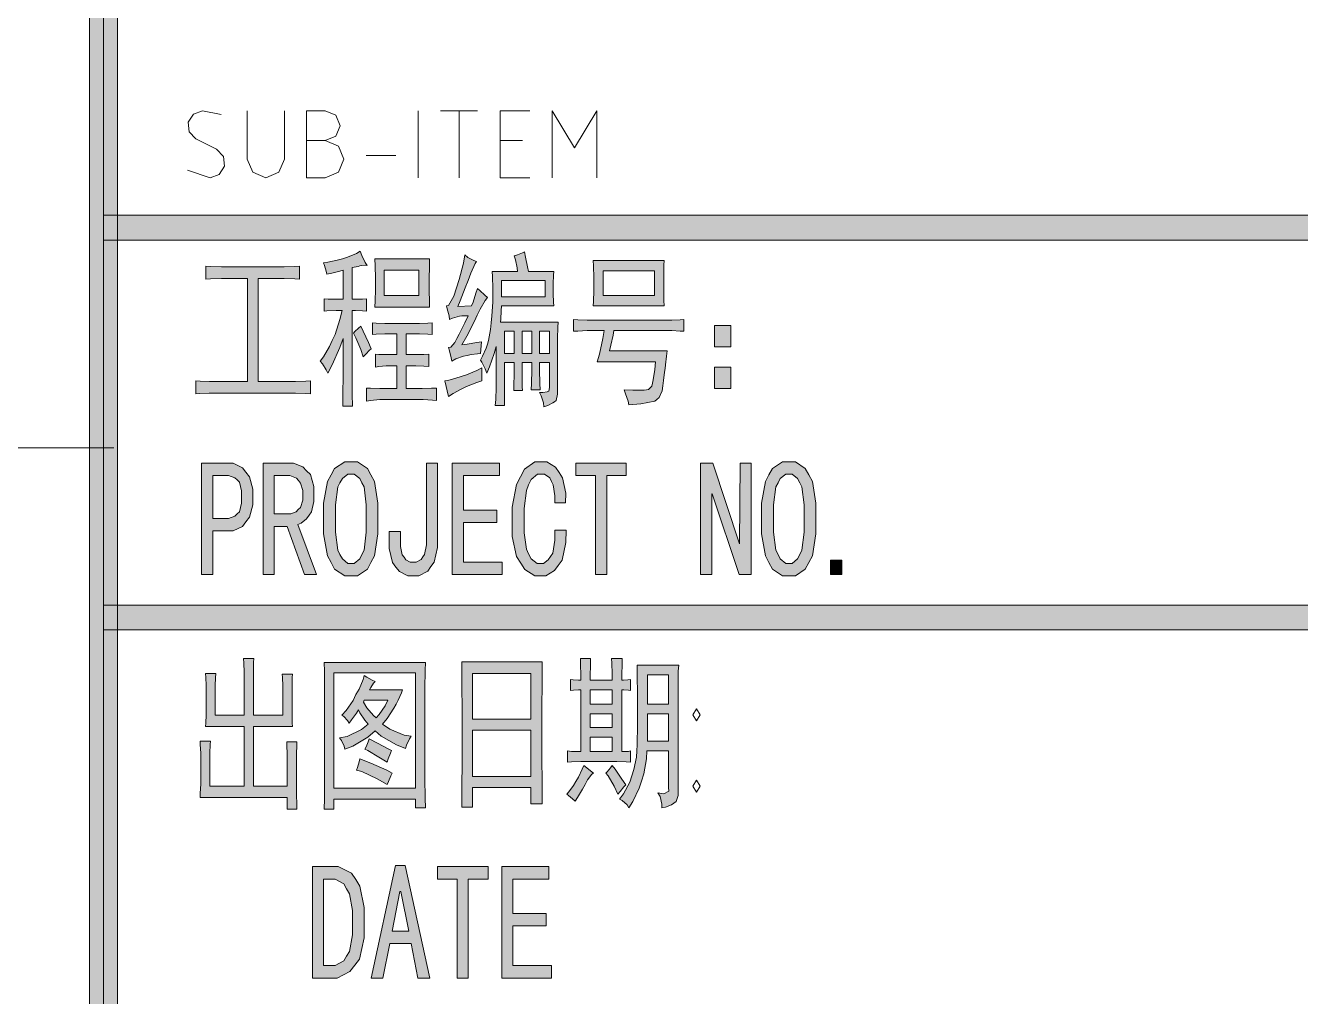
# Model space of a CAD drawing. Header units: millimetres. Extents: x 0 to 414, y 0 to 292.
# Drawn here: x 353.63 to 375.33, y 32.05 to 48.58 of the extents above; entities that cross this region are included whole.
import ezdxf

# ---------------------------------------------------------------- set-up
doc = ezdxf.new("R2010")
doc.units = ezdxf.units.MM

msp = doc.modelspace()

# ---------------------------------------------------------------- hatches: boundary and pattern name
h = msp.add_hatch(color=0)
h.dxf.hatch_style = 2
h.paths.add_polyline_path([(355.194306, 9.846028), (354.721583, 9.846028), (354.721583, 282.620861), (355.194306, 282.620861)])
h = msp.add_hatch(color=0)
h.dxf.hatch_style = 2
h.paths.add_polyline_path([(404.237472, 45.349583), (404.237472, 44.92625), (354.957944, 44.92625), (354.957944, 45.349583)])
h = msp.add_hatch(color=0)
h.dxf.hatch_style = 2
h.paths.add_polyline_path([(358.704444, 44.538194), (358.775, 44.548778), (358.93375, 44.584056), (359.025472, 44.60875), (359.113667, 44.633444), (359.265361, 44.696944), (359.328861, 44.73575), (359.357083, 44.665194), (359.413528, 44.541722), (359.445278, 44.492333), (359.413528, 44.499389), (359.353556, 44.495861), (359.321806, 44.488806), (359.293583, 44.478222), (359.223028, 44.464111), (359.18775, 44.460583), (359.18775, 43.917306), (359.244194, 43.917306), (359.367667, 43.920833), (359.434694, 43.927889), (359.434694, 43.716222), (359.367667, 43.723278), (359.244194, 43.726806), (359.18775, 43.726806), (359.18775, 42.753139), (359.18775, 42.629667), (359.191278, 42.301583), (359.194806, 42.096972), (359.029, 42.096972), (359.032528, 42.301583), (359.036056, 42.622611), (359.036056, 42.739028), (359.036056, 43.250556), (358.979611, 43.095333), (358.849083, 42.802528), (358.778528, 42.661417), (358.750306, 42.717861), (358.683278, 42.820167), (358.644472, 42.8625), (358.704444, 42.940111), (358.80675, 43.1165), (358.852611, 43.218806), (358.898472, 43.317583), (358.983139, 43.571583), (359.018417, 43.726806), (358.916111, 43.726806), (358.760889, 43.723278), (358.7115, 43.716222), (358.7115, 43.927889), (358.782056, 43.920833), (358.887889, 43.917306), (358.919639, 43.917306), (359.036056, 43.917306), (359.036056, 44.414722), (358.983139, 44.397083), (358.845556, 44.365333), (358.760889, 44.347694), (358.750306, 44.397083), (358.722083, 44.492333)])
h = msp.add_hatch(color=0)
h.paths.add_polyline_path([(362.122861, 44.725167), (362.1405, 44.636972), (362.17225, 44.471167), (362.189889, 44.393556), (362.620278, 44.393556), (362.61675, 44.326528), (362.613222, 44.178361), (362.613222, 44.093694), (362.613222, 44.009028), (362.61675, 43.867917), (362.620278, 43.804417), (361.731278, 43.804417), (361.72775, 43.723278), (361.720694, 43.582167), (361.713639, 43.52925), (362.697889, 43.52925), (362.690833, 43.441056), (362.687306, 43.250556), (362.687306, 43.151778), (362.687306, 42.38625), (362.687306, 42.301583), (362.662611, 42.19575), (362.634389, 42.174583), (362.606167, 42.153417), (362.517972, 42.107556), (362.454472, 42.086389), (362.443889, 42.153417), (362.405083, 42.273361), (362.380389, 42.329806), (362.436833, 42.329806), (362.510917, 42.340389), (362.5215, 42.347444), (362.535611, 42.3545), (362.546194, 42.414472), (362.546194, 42.463861), (362.546194, 42.841333), (362.380389, 42.841333), (362.380389, 42.717861), (362.383917, 42.485028), (362.387444, 42.375667), (362.239278, 42.375667), (362.242806, 42.485028), (362.246333, 42.717861), (362.246333, 42.841333), (362.080528, 42.841333), (362.080528, 42.668472), (362.084056, 42.428583), (362.087583, 42.365083), (361.939417, 42.365083), (361.942944, 42.428583), (361.946472, 42.668472), (361.946472, 42.841333), (361.780667, 42.841333), (361.780667, 42.107556), (361.621917, 42.107556), (361.6325, 42.213389), (361.639556, 42.418), (361.639556, 42.520306), (361.639556, 43.1165), (361.607806, 42.996556), (361.526667, 42.76725), (361.480806, 42.661417), (361.452583, 42.7355), (361.399667, 42.844861), (361.374972, 42.883667), (361.41025, 42.950694), (361.470222, 43.08475), (361.491389, 43.151778), (361.512556, 43.218806), (361.544306, 43.40225), (361.558417, 43.518667), (361.569, 43.635083), (361.583111, 43.867917), (361.583111, 43.984333), (361.583111, 44.10075), (361.576056, 44.305361), (361.572528, 44.393556), (362.006444, 44.393556), (361.999389, 44.453528), (361.967639, 44.587583), (361.946472, 44.658139), (362.002917, 44.675778), (362.087583, 44.711056)])
h.paths.add_polyline_path([(362.472111, 43.959639), (362.472111, 44.238333), (361.731278, 44.238333), (361.731278, 43.959639)])
h.paths.add_polyline_path([(362.246333, 42.996556), (362.246333, 43.374028), (362.080528, 43.374028), (362.080528, 42.996556)])
h.paths.add_polyline_path([(362.546194, 42.996556), (362.546194, 43.374028), (362.380389, 43.374028), (362.380389, 42.996556)])
h.paths.add_polyline_path([(361.946472, 42.996556), (361.946472, 43.374028), (361.780667, 43.374028), (361.780667, 42.996556)])
h = msp.add_hatch(color=0)
h.dxf.hatch_style = 2
h.paths.add_polyline_path([(357.931861, 44.471167), (358.030639, 44.471167), (358.214083, 44.474694), (358.295222, 44.48175), (358.295222, 44.2595), (358.214083, 44.266556), (358.030639, 44.270083), (357.931861, 44.270083), (357.589667, 44.270083), (357.589667, 42.520306), (358.129417, 42.520306), (358.224667, 42.520306), (358.401056, 42.523833), (358.478667, 42.530889), (358.478667, 42.308639), (358.401056, 42.312167), (358.228194, 42.319222), (358.136472, 42.319222), (356.848833, 42.319222), (356.757111, 42.319222), (356.598361, 42.312167), (356.531333, 42.308639), (356.531333, 42.530889), (356.601889, 42.523833), (356.764167, 42.520306), (356.855889, 42.520306), (357.406222, 42.520306), (357.406222, 44.270083), (357.074611, 44.270083), (356.96525, 44.270083), (356.778278, 44.266556), (356.700667, 44.2595), (356.700667, 44.48175), (356.778278, 44.474694), (356.96525, 44.471167), (357.074611, 44.471167)])
h = msp.add_hatch(color=0)
h.paths.add_polyline_path([(360.507139, 44.605222), (360.503611, 44.48175), (360.500083, 44.2595), (360.500083, 44.160722), (360.500083, 44.065472), (360.503611, 43.8785), (360.507139, 43.78325), (359.575806, 43.78325), (359.582861, 43.889083), (359.586389, 44.086639), (359.586389, 44.181889), (359.586389, 44.277139), (359.582861, 44.488806), (359.575806, 44.605222)])
h.paths.add_polyline_path([(360.327222, 43.984333), (360.327222, 44.414722), (359.734556, 44.414722), (359.734556, 43.984333)])
h = msp.add_hatch(color=0)
h.dxf.hatch_style = 2
h.paths.add_polyline_path([(361.307944, 44.559361), (361.28325, 44.527611), (361.209167, 44.365333), (361.163306, 44.238333), (361.113917, 44.111333), (361.02925, 43.889083), (360.990444, 43.793833), (361.223278, 43.804417), (361.247972, 43.871444), (361.297361, 44.023139), (361.325583, 44.104278), (361.360861, 44.065472), (361.445528, 43.987861), (361.491389, 43.949056), (361.452583, 43.899667), (361.367917, 43.747972), (361.318528, 43.645667), (361.272667, 43.543361), (361.142139, 43.289361), (361.057472, 43.141194), (361.145667, 43.151778), (361.311472, 43.18), (361.389083, 43.194111), (361.374972, 42.996556), (361.325583, 42.9895), (361.212694, 42.975389), (361.149194, 42.961278), (361.085694, 42.950694), (360.955167, 42.901306), (360.884611, 42.8625), (360.874028, 42.922472), (360.849333, 43.038889), (360.831694, 43.095333), (360.866972, 43.102389), (360.937528, 43.18), (360.972806, 43.250556), (361.011611, 43.324639), (361.106861, 43.518667), (361.166833, 43.638611), (361.128028, 43.638611), (361.053944, 43.635083), (361.015139, 43.628028), (360.979861, 43.620972), (360.895194, 43.596278), (360.849333, 43.571583), (360.83875, 43.638611), (360.807, 43.755028), (360.792889, 43.804417), (360.831694, 43.815), (360.919889, 43.970222), (360.96575, 44.111333), (361.011611, 44.252444), (361.082167, 44.531139), (361.106861, 44.67225), (361.15625, 44.629917), (361.258556, 44.577)])
h = msp.add_hatch(color=0)
h.paths.add_polyline_path([(364.500583, 44.580528), (364.497056, 44.499389), (364.493528, 44.308889), (364.493528, 44.203056), (364.493528, 44.10075), (364.497056, 43.899667), (364.500583, 43.804417), (363.294083, 43.804417), (363.297611, 43.882028), (363.304667, 44.065472), (363.304667, 44.171306), (363.304667, 44.280667), (363.297611, 44.488806), (363.294083, 44.580528)])
h.paths.add_polyline_path([(364.334778, 43.984333), (364.334778, 44.404139), (363.459889, 44.404139), (363.459889, 43.984333)])
h = msp.add_hatch(color=0)
h.dxf.hatch_style = 2
h.paths.add_polyline_path([(359.335917, 43.462222), (359.37825, 43.377556), (359.466444, 43.183528), (359.512306, 43.074167), (359.484083, 43.053), (359.420583, 42.985972), (359.37825, 42.940111), (359.335917, 43.063583), (359.25125, 43.261139), (359.212444, 43.33875), (359.237139, 43.366972), (359.297111, 43.426944)])
h = msp.add_hatch(color=0)
h.dxf.hatch_style = 2
h.paths.add_polyline_path([(360.26725, 43.504556), (360.334278, 43.504556), (360.475389, 43.511611), (360.549472, 43.518667), (360.549472, 43.317583), (360.475389, 43.324639), (360.334278, 43.328167), (360.26725, 43.328167), (360.1085, 43.328167), (360.1085, 42.975389), (360.200222, 42.975389), (360.263722, 42.975389), (360.408361, 42.978917), (360.493028, 42.985972), (360.493028, 42.774306), (360.408361, 42.781361), (360.274306, 42.784889), (360.224917, 42.784889), (360.1085, 42.784889), (360.1085, 42.396833), (360.309583, 42.396833), (360.383667, 42.396833), (360.542417, 42.403889), (360.623556, 42.407417), (360.623556, 42.19575), (360.560056, 42.202806), (360.401306, 42.209861), (360.309583, 42.209861), (359.752194, 42.209861), (359.660472, 42.209861), (359.501722, 42.19575), (359.434694, 42.185167), (359.434694, 42.407417), (359.501722, 42.403889), (359.660472, 42.396833), (359.752194, 42.396833), (359.94975, 42.396833), (359.94975, 42.784889), (359.833333, 42.784889), (359.769833, 42.784889), (359.642833, 42.774306), (359.586389, 42.763722), (359.586389, 42.985972), (359.642833, 42.978917), (359.769833, 42.975389), (359.833333, 42.975389), (359.94975, 42.975389), (359.94975, 43.328167), (359.819222, 43.328167), (359.745139, 43.328167), (359.6005, 43.324639), (359.537, 43.317583), (359.537, 43.518667), (359.6005, 43.511611), (359.745139, 43.504556), (359.819222, 43.504556)])
h = msp.add_hatch(color=0)
h.dxf.hatch_style = 2
h.paths.add_polyline_path([(364.549972, 43.561), (364.631111, 43.561), (364.772222, 43.568056), (364.835722, 43.571583), (364.835722, 43.374028), (364.772222, 43.377556), (364.631111, 43.384611), (364.549972, 43.384611), (363.643333, 43.384611), (363.629222, 43.307), (363.590417, 43.134139), (363.56925, 43.038889), (364.549972, 43.038889), (364.539389, 42.950694), (364.52175, 42.802528), (364.514694, 42.739028), (364.507639, 42.679056), (364.49, 42.534417), (364.475889, 42.446222), (364.465306, 42.361556), (364.412389, 42.245139), (364.377111, 42.213389), (364.338306, 42.185167), (364.101944, 42.135778), (363.900861, 42.118139), (363.88675, 42.181639), (363.844417, 42.308639), (363.819722, 42.375667), (363.967889, 42.368611), (364.158389, 42.368611), (364.197194, 42.375667), (364.236, 42.379194), (364.288917, 42.439167), (364.303028, 42.492083), (364.313611, 42.545), (364.338306, 42.724917), (364.352417, 42.851917), (363.361111, 42.851917), (363.399917, 42.985972), (363.456361, 43.250556), (363.477528, 43.384611), (363.279972, 43.384611), (363.191778, 43.384611), (363.0295, 43.377556), (362.955417, 43.374028), (362.955417, 43.571583), (363.0295, 43.568056), (363.191778, 43.561), (363.279972, 43.561)])
h = msp.add_hatch(color=0)
h.dxf.hatch_style = 2
h.paths.add_polyline_path([(365.357833, 43.472806), (365.633, 43.472806), (365.633, 43.105917), (365.357833, 43.105917)])
h = msp.add_hatch(color=0)
h.dxf.hatch_style = 2
h.paths.add_polyline_path([(361.399667, 42.753139), (361.396139, 42.689639), (361.396139, 42.580278), (361.399667, 42.530889), (361.311472, 42.502667), (361.163306, 42.446222), (361.103333, 42.418), (361.043361, 42.389778), (360.909306, 42.312167), (360.831694, 42.262778), (360.768194, 42.530889), (360.817583, 42.534417), (360.955167, 42.573222), (361.046889, 42.601444), (361.135083, 42.633194), (361.311472, 42.707278)])
h = msp.add_hatch(color=0)
h.dxf.hatch_style = 2
h.paths.add_polyline_path([(365.357833, 42.763722), (365.633, 42.763722), (365.633, 42.396833), (365.357833, 42.396833)])
h = msp.add_hatch(color=0)
h.paths.add_polyline_path([(357.501472, 40.551806), (357.501472, 40.41775), (357.4415, 40.206083), (357.381528, 40.128472), (357.325083, 40.050861), (357.162806, 39.97325), (357.0605, 39.97325), (356.817083, 39.97325), (356.817083, 39.232417), (356.626583, 39.232417), (356.626583, 41.126833), (357.0605, 41.126833), (357.162806, 41.126833), (357.325083, 41.049222), (357.381528, 40.971611), (357.4415, 40.894), (357.501472, 40.685861)])
h.paths.add_polyline_path([(357.307444, 40.551806), (357.307444, 40.657639), (357.272167, 40.802278), (357.233361, 40.841083), (357.194556, 40.879889), (357.085194, 40.918694), (357.007583, 40.918694), (356.817083, 40.918694), (356.817083, 40.184917), (357.007583, 40.184917), (357.085194, 40.184917), (357.194556, 40.223722), (357.233361, 40.262528), (357.272167, 40.301333), (357.307444, 40.445972)])
h = msp.add_hatch(color=0)
h.paths.add_polyline_path([(358.580972, 39.232417), (358.379889, 39.232417), (358.083556, 40.050861), (357.864833, 40.050861), (357.864833, 39.232417), (357.674333, 39.232417), (357.674333, 41.126833), (358.090611, 41.126833), (358.189389, 41.126833), (358.351667, 41.063333), (358.415167, 40.999833), (358.478667, 40.936333), (358.538639, 40.728194), (358.538639, 40.583556), (358.538639, 40.474194), (358.496306, 40.301333), (358.4575, 40.241361), (358.415167, 40.181389), (358.319917, 40.103778), (358.263472, 40.086139)])
h.paths.add_polyline_path([(358.348139, 40.583556), (358.348139, 40.661167), (358.312861, 40.784639), (358.277583, 40.8305), (358.242306, 40.872833), (358.129417, 40.918694), (358.048278, 40.918694), (357.864833, 40.918694), (357.864833, 40.262528), (358.097667, 40.262528), (358.147056, 40.262528), (358.23525, 40.297806), (358.274056, 40.336611), (358.309333, 40.371889), (358.348139, 40.495361)])
h = msp.add_hatch(color=0)
h.paths.add_polyline_path([(359.628722, 40.184917), (359.628722, 39.923861), (359.56875, 39.549917), (359.508778, 39.437028), (359.448806, 39.324139), (359.279472, 39.21125), (359.170111, 39.21125), (359.064278, 39.21125), (358.891417, 39.324139), (358.831444, 39.437028), (358.767944, 39.549917), (358.704444, 39.923861), (358.704444, 40.184917), (358.704444, 40.445972), (358.767944, 40.816389), (358.831444, 40.929278), (358.891417, 41.038639), (359.064278, 41.151528), (359.170111, 41.151528), (359.279472, 41.151528), (359.448806, 41.038639), (359.508778, 40.929278), (359.56875, 40.816389), (359.628722, 40.445972)])
h.paths.add_polyline_path([(359.431167, 40.184917), (359.431167, 40.41775), (359.392361, 40.724667), (359.353556, 40.795222), (359.318278, 40.869306), (359.226556, 40.939861), (359.170111, 40.939861), (359.117194, 40.939861), (359.025472, 40.869306), (358.983139, 40.795222), (358.944333, 40.724667), (358.905528, 40.41775), (358.905528, 40.184917), (358.905528, 39.952083), (358.944333, 39.645167), (358.983139, 39.571083), (359.025472, 39.497), (359.117194, 39.419389), (359.170111, 39.419389), (359.226556, 39.419389), (359.318278, 39.497), (359.353556, 39.571083), (359.392361, 39.645167), (359.431167, 39.952083)])
h = msp.add_hatch(color=0)
h.dxf.hatch_style = 2
h.paths.add_polyline_path([(360.644722, 39.863889), (360.644722, 39.691028), (360.588278, 39.444083), (360.531833, 39.366472), (360.475389, 39.288861), (360.323694, 39.21125), (360.228444, 39.21125), (360.14025, 39.21125), (359.995611, 39.285333), (359.935639, 39.359417), (359.879194, 39.4335), (359.819222, 39.676917), (359.819222, 39.842722), (359.819222, 39.962667), (360.01325, 39.962667), (360.01325, 39.807444), (360.01325, 39.708667), (360.041472, 39.567556), (360.073222, 39.525222), (360.104972, 39.482889), (360.179056, 39.444083), (360.221389, 39.444083), (360.277833, 39.444083), (360.366028, 39.486417), (360.39425, 39.532278), (360.422472, 39.574611), (360.454222, 39.736889), (360.454222, 39.853306), (360.454222, 41.126833), (360.644722, 41.126833)])
h = msp.add_hatch(color=0)
h.dxf.hatch_style = 2
h.paths.add_polyline_path([(361.741861, 39.232417), (360.891667, 39.232417), (360.891667, 41.126833), (361.699528, 41.126833), (361.699528, 40.918694), (361.085694, 40.918694), (361.085694, 40.329556), (361.650139, 40.329556), (361.650139, 40.117889), (361.085694, 40.117889), (361.085694, 39.444083), (361.741861, 39.444083)])
h = msp.add_hatch(color=0)
h.dxf.hatch_style = 2
h.paths.add_polyline_path([(362.831944, 39.987361), (362.828417, 39.775694), (362.761389, 39.475833), (362.697889, 39.387639), (362.634389, 39.299444), (362.486222, 39.21125), (362.398028, 39.21125), (362.29925, 39.21125), (362.129917, 39.317083), (362.059361, 39.426444), (361.988806, 39.535806), (361.914722, 39.881528), (361.914722, 40.117889), (361.914722, 40.378944), (361.985278, 40.767), (362.052306, 40.894), (362.122861, 41.024528), (362.29925, 41.151528), (362.408611, 41.151528), (362.500333, 41.151528), (362.652028, 41.059806), (362.712, 40.968083), (362.771972, 40.876361), (362.828417, 40.618833), (362.821361, 40.453028), (362.641444, 40.453028), (362.641444, 40.572972), (362.609694, 40.756417), (362.581472, 40.816389), (362.55325, 40.879889), (362.465056, 40.939861), (362.408611, 40.939861), (362.341583, 40.939861), (362.23575, 40.848139), (362.193417, 40.756417), (362.154611, 40.664694), (362.115806, 40.357778), (362.115806, 40.142583), (362.115806, 39.9415), (362.154611, 39.662806), (362.193417, 39.581667), (362.23575, 39.500528), (362.338056, 39.419389), (362.398028, 39.419389), (362.443889, 39.419389), (362.528556, 39.479361), (362.563833, 39.535806), (362.602639, 39.595778), (362.641444, 39.818028), (362.641444, 39.987361)])
h = msp.add_hatch(color=0)
h.dxf.hatch_style = 2
h.paths.add_polyline_path([(363.855, 40.918694), (363.523389, 40.918694), (363.523389, 39.232417), (363.329361, 39.232417), (363.329361, 40.918694), (362.99775, 40.918694), (362.99775, 41.126833), (363.855, 41.126833)])
h = msp.add_hatch(color=0)
h.dxf.hatch_style = 2
h.paths.add_polyline_path([(365.98225, 39.232417), (365.777639, 39.232417), (365.319028, 40.60825), (365.308444, 40.60825), (365.308444, 39.232417), (365.117944, 39.232417), (365.117944, 41.126833), (365.326083, 41.126833), (365.784694, 39.754528), (365.79175, 41.126833), (365.98225, 41.126833)])
h = msp.add_hatch(color=0)
h.paths.add_polyline_path([(367.082917, 40.184917), (367.082917, 39.923861), (367.022944, 39.549917), (366.959444, 39.437028), (366.899472, 39.324139), (366.733667, 39.21125), (366.624306, 39.21125), (366.514944, 39.21125), (366.345611, 39.324139), (366.282111, 39.437028), (366.222139, 39.549917), (366.158639, 39.923861), (366.158639, 40.184917), (366.158639, 40.445972), (366.222139, 40.816389), (366.282111, 40.929278), (366.345611, 41.038639), (366.514944, 41.151528), (366.624306, 41.151528), (366.733667, 41.151528), (366.899472, 41.038639), (366.959444, 40.929278), (367.022944, 40.816389), (367.082917, 40.445972)])
h.paths.add_polyline_path([(366.881833, 40.184917), (366.881833, 40.41775), (366.843028, 40.724667), (366.80775, 40.795222), (366.768944, 40.869306), (366.677222, 40.939861), (366.624306, 40.939861), (366.571389, 40.939861), (366.476139, 40.869306), (366.437333, 40.795222), (366.398528, 40.724667), (366.359722, 40.41775), (366.359722, 40.184917), (366.359722, 39.952083), (366.398528, 39.645167), (366.437333, 39.571083), (366.476139, 39.497), (366.571389, 39.419389), (366.624306, 39.419389), (366.677222, 39.419389), (366.768944, 39.497), (366.80775, 39.571083), (366.843028, 39.645167), (366.881833, 39.952083)])
h = msp.add_hatch(color=0)
h.dxf.hatch_style = 2
h.paths.add_polyline_path([(367.523889, 39.232417), (367.329861, 39.232417), (367.329861, 39.475833), (367.523889, 39.475833)])
h = msp.add_hatch(color=0)
h.dxf.hatch_style = 2
h.paths.add_polyline_path([(404.237472, 38.710306), (404.237472, 38.286972), (354.957944, 38.286972), (354.957944, 38.710306)])
h = msp.add_hatch(color=0)
h.dxf.hatch_style = 2
h.paths.add_polyline_path([(356.87, 37.546139), (356.866472, 37.472056), (356.859417, 37.341528), (356.859417, 37.278028), (356.859417, 36.837056), (357.349778, 36.837056), (357.349778, 37.489694), (357.349778, 37.567306), (357.34625, 37.722528), (357.342722, 37.800139), (357.519111, 37.800139), (357.512056, 37.733111), (357.508528, 37.577889), (357.508528, 37.489694), (357.508528, 36.837056), (358.009472, 36.837056), (358.009472, 37.246278), (358.009472, 37.334472), (358.005944, 37.479111), (357.998889, 37.535556), (358.175278, 37.535556), (358.17175, 37.479111), (358.168222, 37.327417), (358.168222, 37.235694), (358.168222, 36.935833), (358.168222, 36.847639), (358.17175, 36.703), (358.175278, 36.646556), (357.508528, 36.646556), (357.508528, 35.627028), (358.083556, 35.627028), (358.083556, 36.092694), (358.083556, 36.177361), (358.080028, 36.318472), (358.0765, 36.381972), (358.249361, 36.381972), (358.245833, 36.318472), (358.242306, 36.180889), (358.242306, 36.103278), (358.242306, 35.605861), (358.242306, 35.492972), (358.245833, 35.309528), (358.249361, 35.238972), (358.083556, 35.238972), (358.083556, 35.436528), (356.601889, 35.436528), (356.605417, 35.503556), (356.612472, 35.665833), (356.612472, 35.761083), (356.612472, 36.092694), (356.612472, 36.187944), (356.605417, 36.336111), (356.601889, 36.392556), (356.778278, 36.392556), (356.77475, 36.336111), (356.767694, 36.187944), (356.767694, 36.092694), (356.767694, 35.627028), (357.349778, 35.627028), (357.349778, 36.646556), (356.693611, 36.646556), (356.697139, 36.703), (356.704194, 36.840583), (356.704194, 36.92525), (356.704194, 37.267444), (356.704194, 37.341528), (356.697139, 37.479111), (356.693611, 37.546139)])
h = msp.add_hatch(color=0)
h.paths.add_polyline_path([(363.082417, 37.43325), (363.082417, 37.517917), (363.078889, 37.701361), (363.075361, 37.800139), (363.248222, 37.800139), (363.244694, 37.690778), (363.241167, 37.507333), (363.241167, 37.43325), (363.615111, 37.43325), (363.615111, 37.539083), (363.611583, 37.722528), (363.604528, 37.800139), (363.787972, 37.800139), (363.784444, 37.704889), (363.780917, 37.521444), (363.780917, 37.43325), (363.809139, 37.43325), (363.883222, 37.440306), (363.929083, 37.443833), (363.929083, 37.256861), (363.890278, 37.263917), (363.812667, 37.267444), (363.780917, 37.267444), (363.780917, 36.216167), (363.812667, 36.216167), (363.890278, 36.219694), (363.929083, 36.22675), (363.929083, 36.03625), (363.851472, 36.043306), (363.69625, 36.046833), (363.622167, 36.046833), (363.174139, 36.046833), (363.082417, 36.046833), (362.923667, 36.043306), (362.856639, 36.03625), (362.856639, 36.22675), (362.920139, 36.219694), (363.033028, 36.216167), (363.082417, 36.216167), (363.082417, 37.267444), (363.043611, 37.267444), (362.958944, 37.263917), (362.906028, 37.256861), (362.906028, 37.443833), (362.951889, 37.440306), (363.040083, 37.43325)])
h.paths.add_polyline_path([(363.615111, 37.024028), (363.615111, 37.267444), (363.241167, 37.267444), (363.241167, 37.024028)])
h.paths.add_polyline_path([(363.615111, 36.216167), (363.615111, 36.459583), (363.241167, 36.459583), (363.241167, 36.216167)])
h.paths.add_polyline_path([(363.615111, 36.625389), (363.615111, 36.858222), (363.241167, 36.858222), (363.241167, 36.625389)])
h = msp.add_hatch(color=0)
h.paths.add_polyline_path([(360.436583, 37.733111), (360.433056, 37.595528), (360.429528, 37.288611), (360.429528, 37.122806), (360.429528, 35.937472), (360.429528, 35.764611), (360.433056, 35.425944), (360.436583, 35.260139), (360.270778, 35.260139), (360.270778, 35.404778), (358.880833, 35.404778), (358.880833, 35.238972), (358.715028, 35.238972), (358.718556, 35.411833), (358.722083, 35.764611), (358.722083, 35.948056), (358.722083, 37.122806), (358.722083, 37.285083), (358.718556, 37.588472), (358.715028, 37.733111)])
h.paths.add_polyline_path([(360.270778, 35.59175), (360.270778, 37.556722), (358.880833, 37.556722), (358.880833, 35.59175)])
h = msp.add_hatch(color=0)
h.paths.add_polyline_path([(362.42625, 37.743694), (362.422722, 37.472056), (362.415667, 36.868806), (362.415667, 36.537194), (362.415667, 36.202056), (362.422722, 35.598806), (362.42625, 35.327167), (362.232222, 35.327167), (362.232222, 35.605861), (361.237389, 35.605861), (361.237389, 35.270722), (361.053944, 35.270722), (361.057472, 35.52825), (361.061, 36.124444), (361.061, 36.470167), (361.061, 36.812361), (361.057472, 37.450889), (361.053944, 37.743694)])
h.paths.add_polyline_path([(362.232222, 35.792833), (362.232222, 36.579528), (361.237389, 36.579528), (361.237389, 35.792833)])
h.paths.add_polyline_path([(362.232222, 36.770028), (362.232222, 37.546139), (361.237389, 37.546139), (361.237389, 36.770028)])
h = msp.add_hatch(color=0)
h.paths.add_polyline_path([(364.39475, 35.514139), (364.493528, 35.500028), (364.578194, 35.542361), (364.571139, 35.605861), (364.571139, 36.22675), (364.20425, 36.22675), (364.197194, 36.092694), (364.151333, 35.838694), (364.112528, 35.715222), (364.07725, 35.59175), (363.967889, 35.365972), (363.897333, 35.260139), (363.869111, 35.309528), (363.787972, 35.383611), (363.738583, 35.404778), (363.809139, 35.500028), (363.914972, 35.697583), (363.95025, 35.803417), (363.985528, 35.90925), (364.027861, 36.120917), (364.034917, 36.22675), (364.041972, 36.332583), (364.0455, 36.674778), (364.0455, 36.914667), (364.0455, 37.158083), (364.041972, 37.546139), (364.038444, 37.690778), (364.747528, 37.690778), (364.740472, 37.584944), (364.736944, 37.327417), (364.736944, 37.17925), (364.736944, 35.549417), (364.736944, 35.471806), (364.701667, 35.365972), (364.662861, 35.33775), (364.624056, 35.309528), (364.525278, 35.270722), (364.461778, 35.260139), (364.461778, 35.320111), (364.430028, 35.450639)])
h.paths.add_polyline_path([(364.571139, 37.024028), (364.571139, 37.521444), (364.214833, 37.521444), (364.214833, 37.024028)])
h.paths.add_polyline_path([(364.571139, 36.392556), (364.571139, 36.858222), (364.214833, 36.858222), (364.214833, 36.392556)])
h = msp.add_hatch(color=0)
h.paths.add_polyline_path([(359.579333, 37.412083), (359.554639, 37.380333), (359.508778, 37.30625), (359.487611, 37.267444), (360.045, 37.267444), (360.030889, 37.218056), (359.974444, 37.094583), (359.939167, 37.024028), (359.900361, 36.953472), (359.783944, 36.780611), (359.706333, 36.681833), (359.829806, 36.597167), (360.07675, 36.498389), (360.196694, 36.48075), (360.168472, 36.431361), (360.115556, 36.325528), (360.097917, 36.269083), (359.942694, 36.332583), (359.685167, 36.48075), (359.579333, 36.568944), (359.459389, 36.463111), (359.201861, 36.307889), (359.064278, 36.2585), (359.053694, 36.307889), (359.007833, 36.403139), (358.972556, 36.449), (359.106611, 36.473694), (359.350028, 36.590111), (359.462917, 36.681833), (359.406472, 36.752389), (359.321806, 36.875861), (359.297111, 36.92525), (359.261833, 36.868806), (359.180694, 36.759444), (359.138361, 36.703), (359.110139, 36.745333), (359.046639, 36.812361), (359.014889, 36.837056), (359.085444, 36.914667), (359.205389, 37.087528), (359.254778, 37.186306), (359.307694, 37.281556), (359.37825, 37.443833), (359.395889, 37.510861), (359.438222, 37.482639), (359.529944, 37.43325)])
h.paths.add_polyline_path([(359.381778, 37.055778), (359.44175, 36.964056), (359.551111, 36.83), (359.596972, 36.791194), (359.649889, 36.847639), (359.752194, 36.995806), (359.798056, 37.091056), (359.395889, 37.091056)])
h = msp.add_hatch(color=0)
h.dxf.hatch_style = 2
h.paths.add_polyline_path([(359.480556, 36.434889), (359.621667, 36.357278), (359.812167, 36.2585), (359.861556, 36.237333), (359.843917, 36.191472), (359.805111, 36.092694), (359.787472, 36.03625), (359.646361, 36.124444), (359.455861, 36.237333), (359.406472, 36.2585), (359.427639, 36.297306), (359.462917, 36.3855)])
h = msp.add_hatch(color=0)
h.dxf.hatch_style = 2
h.paths.add_polyline_path([(359.321806, 36.092694), (359.50525, 36.018611), (359.780417, 35.898667), (359.872139, 35.849278), (359.850972, 35.803417), (359.808639, 35.708167), (359.787472, 35.658778), (359.618139, 35.754028), (359.357083, 35.8775), (359.265361, 35.902194), (359.279472, 35.948056), (359.311222, 36.043306)])
h = msp.add_hatch(color=0)
h.dxf.hatch_style = 2
h.paths.add_polyline_path([(363.297611, 35.849278), (363.269389, 35.831639), (363.195306, 35.736389), (363.152972, 35.65525), (363.110639, 35.574111), (363.022444, 35.433), (362.983639, 35.373028), (362.941306, 35.411833), (362.87075, 35.471806), (362.842528, 35.492972), (362.877806, 35.531778), (362.958944, 35.641139), (362.99775, 35.708167), (363.040083, 35.778722), (363.107111, 35.916306), (363.131806, 35.979806)])
h = msp.add_hatch(color=0)
h.dxf.hatch_style = 2
h.paths.add_polyline_path([(363.713889, 35.492972), (363.646861, 35.627028), (363.544556, 35.803417), (363.50575, 35.849278), (363.530444, 35.870444), (363.586889, 35.937472), (363.615111, 35.979806), (363.6645, 35.916306), (363.780917, 35.746972), (363.847944, 35.648194), (363.812667, 35.616444), (363.749167, 35.538833)])
h = msp.add_hatch(color=0)
h.paths.add_polyline_path([(359.395889, 33.30575), (359.395889, 33.048222), (359.31475, 32.684861), (359.233611, 32.579028), (359.152472, 32.469667), (358.93375, 32.360306), (358.796167, 32.360306), (358.513944, 32.360306), (358.513944, 34.25825), (358.796167, 34.25825), (358.951389, 34.25825), (359.177167, 34.145361), (359.25125, 34.036), (359.321806, 33.926639), (359.395889, 33.55975)])
h.paths.add_polyline_path([(359.194806, 33.30575), (359.194806, 33.510361), (359.145417, 33.796111), (359.096028, 33.880778), (359.046639, 33.965444), (358.898472, 34.046583), (358.796167, 34.046583), (358.704444, 34.046583), (358.704444, 32.571972), (358.796167, 32.571972), (358.898472, 32.571972), (359.046639, 32.653111), (359.096028, 32.73425), (359.145417, 32.811861), (359.194806, 33.097611)])
h = msp.add_hatch(color=0)
h.paths.add_polyline_path([(360.510667, 32.360306), (360.309583, 32.360306), (360.193167, 32.949444), (359.829806, 32.949444), (359.713389, 32.360306), (359.512306, 32.360306), (359.928583, 34.279417), (360.094389, 34.279417)])
h.paths.add_polyline_path([(360.154361, 33.161111), (360.020306, 33.834917), (360.002667, 33.834917), (359.868611, 33.161111)])
h = msp.add_hatch(color=0)
h.dxf.hatch_style = 2
h.paths.add_polyline_path([(361.501972, 34.046583), (361.166833, 34.046583), (361.166833, 32.360306), (360.976333, 32.360306), (360.976333, 34.046583), (360.644722, 34.046583), (360.644722, 34.25825), (361.501972, 34.25825)])
h = msp.add_hatch(color=0)
h.dxf.hatch_style = 2
h.paths.add_polyline_path([(362.581472, 32.360306), (361.734806, 32.360306), (361.734806, 34.25825), (362.539139, 34.25825), (362.539139, 34.046583), (361.925306, 34.046583), (361.925306, 33.460972), (362.48975, 33.460972), (362.48975, 33.249306), (361.925306, 33.249306), (361.925306, 32.571972), (362.581472, 32.571972)])

# ---------------------------------------------------------------- linework, layer by layer
at = {"color": 0, "lineweight": 0}
for points in [[(355.194306, 9.846028), (354.721583, 9.846028), (354.721583, 282.620861), (355.194306, 282.620861)], [(404.237472, 45.349583), (404.237472, 44.92625), (354.957944, 44.92625), (354.957944, 45.349583)], [(358.704444, 44.538194), (358.775, 44.548778), (358.93375, 44.584056), (359.025472, 44.60875), (359.113667, 44.633444), (359.265361, 44.696944), (359.328861, 44.73575), (359.357083, 44.665194), (359.413528, 44.541722), (359.445278, 44.492333), (359.413528, 44.499389), (359.353556, 44.495861), (359.321806, 44.488806), (359.293583, 44.478222), (359.223028, 44.464111), (359.18775, 44.460583), (359.18775, 43.917306), (359.244194, 43.917306), (359.367667, 43.920833), (359.434694, 43.927889), (359.434694, 43.716222), (359.367667, 43.723278), (359.244194, 43.726806), (359.18775, 43.726806), (359.18775, 42.753139), (359.18775, 42.629667), (359.191278, 42.301583), (359.194806, 42.096972), (359.029, 42.096972), (359.032528, 42.301583), (359.036056, 42.622611), (359.036056, 42.739028), (359.036056, 43.250556), (358.979611, 43.095333), (358.849083, 42.802528), (358.778528, 42.661417), (358.750306, 42.717861), (358.683278, 42.820167), (358.644472, 42.8625), (358.704444, 42.940111), (358.80675, 43.1165), (358.852611, 43.218806), (358.898472, 43.317583), (358.983139, 43.571583), (359.018417, 43.726806), (358.916111, 43.726806), (358.760889, 43.723278), (358.7115, 43.716222), (358.7115, 43.927889), (358.782056, 43.920833), (358.887889, 43.917306), (358.919639, 43.917306), (359.036056, 43.917306), (359.036056, 44.414722), (358.983139, 44.397083), (358.845556, 44.365333), (358.760889, 44.347694), (358.750306, 44.397083), (358.722083, 44.492333)], [(362.122861, 44.725167), (362.1405, 44.636972), (362.17225, 44.471167), (362.189889, 44.393556), (362.620278, 44.393556), (362.61675, 44.326528), (362.613222, 44.178361), (362.613222, 44.093694), (362.613222, 44.009028), (362.61675, 43.867917), (362.620278, 43.804417), (361.731278, 43.804417), (361.72775, 43.723278), (361.720694, 43.582167), (361.713639, 43.52925), (362.697889, 43.52925), (362.690833, 43.441056), (362.687306, 43.250556), (362.687306, 43.151778), (362.687306, 42.38625), (362.687306, 42.301583), (362.662611, 42.19575), (362.634389, 42.174583), (362.606167, 42.153417), (362.517972, 42.107556), (362.454472, 42.086389), (362.443889, 42.153417), (362.405083, 42.273361), (362.380389, 42.329806), (362.436833, 42.329806), (362.510917, 42.340389), (362.5215, 42.347444), (362.535611, 42.3545), (362.546194, 42.414472), (362.546194, 42.463861), (362.546194, 42.841333), (362.380389, 42.841333), (362.380389, 42.717861), (362.383917, 42.485028), (362.387444, 42.375667), (362.239278, 42.375667), (362.242806, 42.485028), (362.246333, 42.717861), (362.246333, 42.841333), (362.080528, 42.841333), (362.080528, 42.668472), (362.084056, 42.428583), (362.087583, 42.365083), (361.939417, 42.365083), (361.942944, 42.428583), (361.946472, 42.668472), (361.946472, 42.841333), (361.780667, 42.841333), (361.780667, 42.107556), (361.621917, 42.107556), (361.6325, 42.213389), (361.639556, 42.418), (361.639556, 42.520306), (361.639556, 43.1165), (361.607806, 42.996556), (361.526667, 42.76725), (361.480806, 42.661417), (361.452583, 42.7355), (361.399667, 42.844861), (361.374972, 42.883667), (361.41025, 42.950694), (361.470222, 43.08475), (361.491389, 43.151778), (361.512556, 43.218806), (361.544306, 43.40225), (361.558417, 43.518667), (361.569, 43.635083), (361.583111, 43.867917), (361.583111, 43.984333), (361.583111, 44.10075), (361.576056, 44.305361), (361.572528, 44.393556), (362.006444, 44.393556), (361.999389, 44.453528), (361.967639, 44.587583), (361.946472, 44.658139), (362.002917, 44.675778), (362.087583, 44.711056)], [(357.931861, 44.471167), (358.030639, 44.471167), (358.214083, 44.474694), (358.295222, 44.48175), (358.295222, 44.2595), (358.214083, 44.266556), (358.030639, 44.270083), (357.931861, 44.270083), (357.589667, 44.270083), (357.589667, 42.520306), (358.129417, 42.520306), (358.224667, 42.520306), (358.401056, 42.523833), (358.478667, 42.530889), (358.478667, 42.308639), (358.401056, 42.312167), (358.228194, 42.319222), (358.136472, 42.319222), (356.848833, 42.319222), (356.757111, 42.319222), (356.598361, 42.312167), (356.531333, 42.308639), (356.531333, 42.530889), (356.601889, 42.523833), (356.764167, 42.520306), (356.855889, 42.520306), (357.406222, 42.520306), (357.406222, 44.270083), (357.074611, 44.270083), (356.96525, 44.270083), (356.778278, 44.266556), (356.700667, 44.2595), (356.700667, 44.48175), (356.778278, 44.474694), (356.96525, 44.471167), (357.074611, 44.471167)], [(360.507139, 44.605222), (360.503611, 44.48175), (360.500083, 44.2595), (360.500083, 44.160722), (360.500083, 44.065472), (360.503611, 43.8785), (360.507139, 43.78325), (359.575806, 43.78325), (359.582861, 43.889083), (359.586389, 44.086639), (359.586389, 44.181889), (359.586389, 44.277139), (359.582861, 44.488806), (359.575806, 44.605222)], [(361.307944, 44.559361), (361.28325, 44.527611), (361.209167, 44.365333), (361.163306, 44.238333), (361.113917, 44.111333), (361.02925, 43.889083), (360.990444, 43.793833), (361.223278, 43.804417), (361.247972, 43.871444), (361.297361, 44.023139), (361.325583, 44.104278), (361.360861, 44.065472), (361.445528, 43.987861), (361.491389, 43.949056), (361.452583, 43.899667), (361.367917, 43.747972), (361.318528, 43.645667), (361.272667, 43.543361), (361.142139, 43.289361), (361.057472, 43.141194), (361.145667, 43.151778), (361.311472, 43.18), (361.389083, 43.194111), (361.374972, 42.996556), (361.325583, 42.9895), (361.212694, 42.975389), (361.149194, 42.961278), (361.085694, 42.950694), (360.955167, 42.901306), (360.884611, 42.8625), (360.874028, 42.922472), (360.849333, 43.038889), (360.831694, 43.095333), (360.866972, 43.102389), (360.937528, 43.18), (360.972806, 43.250556), (361.011611, 43.324639), (361.106861, 43.518667), (361.166833, 43.638611), (361.128028, 43.638611), (361.053944, 43.635083), (361.015139, 43.628028), (360.979861, 43.620972), (360.895194, 43.596278), (360.849333, 43.571583), (360.83875, 43.638611), (360.807, 43.755028), (360.792889, 43.804417), (360.831694, 43.815), (360.919889, 43.970222), (360.96575, 44.111333), (361.011611, 44.252444), (361.082167, 44.531139), (361.106861, 44.67225), (361.15625, 44.629917), (361.258556, 44.577)], [(364.500583, 44.580528), (364.497056, 44.499389), (364.493528, 44.308889), (364.493528, 44.203056), (364.493528, 44.10075), (364.497056, 43.899667), (364.500583, 43.804417), (363.294083, 43.804417), (363.297611, 43.882028), (363.304667, 44.065472), (363.304667, 44.171306), (363.304667, 44.280667), (363.297611, 44.488806), (363.294083, 44.580528)], [(360.327222, 43.984333), (360.327222, 44.414722), (359.734556, 44.414722), (359.734556, 43.984333)], [(364.334778, 43.984333), (364.334778, 44.404139), (363.459889, 44.404139), (363.459889, 43.984333)], [(362.472111, 43.959639), (362.472111, 44.238333), (361.731278, 44.238333), (361.731278, 43.959639)], [(359.335917, 43.462222), (359.37825, 43.377556), (359.466444, 43.183528), (359.512306, 43.074167), (359.484083, 43.053), (359.420583, 42.985972), (359.37825, 42.940111), (359.335917, 43.063583), (359.25125, 43.261139), (359.212444, 43.33875), (359.237139, 43.366972), (359.297111, 43.426944)], [(360.26725, 43.504556), (360.334278, 43.504556), (360.475389, 43.511611), (360.549472, 43.518667), (360.549472, 43.317583), (360.475389, 43.324639), (360.334278, 43.328167), (360.26725, 43.328167), (360.1085, 43.328167), (360.1085, 42.975389), (360.200222, 42.975389), (360.263722, 42.975389), (360.408361, 42.978917), (360.493028, 42.985972), (360.493028, 42.774306), (360.408361, 42.781361), (360.274306, 42.784889), (360.224917, 42.784889), (360.1085, 42.784889), (360.1085, 42.396833), (360.309583, 42.396833), (360.383667, 42.396833), (360.542417, 42.403889), (360.623556, 42.407417), (360.623556, 42.19575), (360.560056, 42.202806), (360.401306, 42.209861), (360.309583, 42.209861), (359.752194, 42.209861), (359.660472, 42.209861), (359.501722, 42.19575), (359.434694, 42.185167), (359.434694, 42.407417), (359.501722, 42.403889), (359.660472, 42.396833), (359.752194, 42.396833), (359.94975, 42.396833), (359.94975, 42.784889), (359.833333, 42.784889), (359.769833, 42.784889), (359.642833, 42.774306), (359.586389, 42.763722), (359.586389, 42.985972), (359.642833, 42.978917), (359.769833, 42.975389), (359.833333, 42.975389), (359.94975, 42.975389), (359.94975, 43.328167), (359.819222, 43.328167), (359.745139, 43.328167), (359.6005, 43.324639), (359.537, 43.317583), (359.537, 43.518667), (359.6005, 43.511611), (359.745139, 43.504556), (359.819222, 43.504556)], [(364.549972, 43.561), (364.631111, 43.561), (364.772222, 43.568056), (364.835722, 43.571583), (364.835722, 43.374028), (364.772222, 43.377556), (364.631111, 43.384611), (364.549972, 43.384611), (363.643333, 43.384611), (363.629222, 43.307), (363.590417, 43.134139), (363.56925, 43.038889), (364.549972, 43.038889), (364.539389, 42.950694), (364.52175, 42.802528), (364.514694, 42.739028), (364.507639, 42.679056), (364.49, 42.534417), (364.475889, 42.446222), (364.465306, 42.361556), (364.412389, 42.245139), (364.377111, 42.213389), (364.338306, 42.185167), (364.101944, 42.135778), (363.900861, 42.118139), (363.88675, 42.181639), (363.844417, 42.308639), (363.819722, 42.375667), (363.967889, 42.368611), (364.158389, 42.368611), (364.197194, 42.375667), (364.236, 42.379194), (364.288917, 42.439167), (364.303028, 42.492083), (364.313611, 42.545), (364.338306, 42.724917), (364.352417, 42.851917), (363.361111, 42.851917), (363.399917, 42.985972), (363.456361, 43.250556), (363.477528, 43.384611), (363.279972, 43.384611), (363.191778, 43.384611), (363.0295, 43.377556), (362.955417, 43.374028), (362.955417, 43.571583), (363.0295, 43.568056), (363.191778, 43.561), (363.279972, 43.561)], [(365.357833, 43.472806), (365.633, 43.472806), (365.633, 43.105917), (365.357833, 43.105917)], [(361.946472, 42.996556), (361.946472, 43.374028), (361.780667, 43.374028), (361.780667, 42.996556)], [(362.246333, 42.996556), (362.246333, 43.374028), (362.080528, 43.374028), (362.080528, 42.996556)], [(362.546194, 42.996556), (362.546194, 43.374028), (362.380389, 43.374028), (362.380389, 42.996556)], [(361.399667, 42.753139), (361.396139, 42.689639), (361.396139, 42.580278), (361.399667, 42.530889), (361.311472, 42.502667), (361.163306, 42.446222), (361.103333, 42.418), (361.043361, 42.389778), (360.909306, 42.312167), (360.831694, 42.262778), (360.768194, 42.530889), (360.817583, 42.534417), (360.955167, 42.573222), (361.046889, 42.601444), (361.135083, 42.633194), (361.311472, 42.707278)], [(365.357833, 42.763722), (365.633, 42.763722), (365.633, 42.396833), (365.357833, 42.396833)], [(357.501472, 40.551806), (357.501472, 40.41775), (357.4415, 40.206083), (357.381528, 40.128472), (357.325083, 40.050861), (357.162806, 39.97325), (357.0605, 39.97325), (356.817083, 39.97325), (356.817083, 39.232417), (356.626583, 39.232417), (356.626583, 41.126833), (357.0605, 41.126833), (357.162806, 41.126833), (357.325083, 41.049222), (357.381528, 40.971611), (357.4415, 40.894), (357.501472, 40.685861)], [(358.580972, 39.232417), (358.379889, 39.232417), (358.083556, 40.050861), (357.864833, 40.050861), (357.864833, 39.232417), (357.674333, 39.232417), (357.674333, 41.126833), (358.090611, 41.126833), (358.189389, 41.126833), (358.351667, 41.063333), (358.415167, 40.999833), (358.478667, 40.936333), (358.538639, 40.728194), (358.538639, 40.583556), (358.538639, 40.474194), (358.496306, 40.301333), (358.4575, 40.241361), (358.415167, 40.181389), (358.319917, 40.103778), (358.263472, 40.086139)], [(359.628722, 40.184917), (359.628722, 39.923861), (359.56875, 39.549917), (359.508778, 39.437028), (359.448806, 39.324139), (359.279472, 39.21125), (359.170111, 39.21125), (359.064278, 39.21125), (358.891417, 39.324139), (358.831444, 39.437028), (358.767944, 39.549917), (358.704444, 39.923861), (358.704444, 40.184917), (358.704444, 40.445972), (358.767944, 40.816389), (358.831444, 40.929278), (358.891417, 41.038639), (359.064278, 41.151528), (359.170111, 41.151528), (359.279472, 41.151528), (359.448806, 41.038639), (359.508778, 40.929278), (359.56875, 40.816389), (359.628722, 40.445972)], [(360.644722, 39.863889), (360.644722, 39.691028), (360.588278, 39.444083), (360.531833, 39.366472), (360.475389, 39.288861), (360.323694, 39.21125), (360.228444, 39.21125), (360.14025, 39.21125), (359.995611, 39.285333), (359.935639, 39.359417), (359.879194, 39.4335), (359.819222, 39.676917), (359.819222, 39.842722), (359.819222, 39.962667), (360.01325, 39.962667), (360.01325, 39.807444), (360.01325, 39.708667), (360.041472, 39.567556), (360.073222, 39.525222), (360.104972, 39.482889), (360.179056, 39.444083), (360.221389, 39.444083), (360.277833, 39.444083), (360.366028, 39.486417), (360.39425, 39.532278), (360.422472, 39.574611), (360.454222, 39.736889), (360.454222, 39.853306), (360.454222, 41.126833), (360.644722, 41.126833)], [(361.741861, 39.232417), (360.891667, 39.232417), (360.891667, 41.126833), (361.699528, 41.126833), (361.699528, 40.918694), (361.085694, 40.918694), (361.085694, 40.329556), (361.650139, 40.329556), (361.650139, 40.117889), (361.085694, 40.117889), (361.085694, 39.444083), (361.741861, 39.444083)], [(362.831944, 39.987361), (362.828417, 39.775694), (362.761389, 39.475833), (362.697889, 39.387639), (362.634389, 39.299444), (362.486222, 39.21125), (362.398028, 39.21125), (362.29925, 39.21125), (362.129917, 39.317083), (362.059361, 39.426444), (361.988806, 39.535806), (361.914722, 39.881528), (361.914722, 40.117889), (361.914722, 40.378944), (361.985278, 40.767), (362.052306, 40.894), (362.122861, 41.024528), (362.29925, 41.151528), (362.408611, 41.151528), (362.500333, 41.151528), (362.652028, 41.059806), (362.712, 40.968083), (362.771972, 40.876361), (362.828417, 40.618833), (362.821361, 40.453028), (362.641444, 40.453028), (362.641444, 40.572972), (362.609694, 40.756417), (362.581472, 40.816389), (362.55325, 40.879889), (362.465056, 40.939861), (362.408611, 40.939861), (362.341583, 40.939861), (362.23575, 40.848139), (362.193417, 40.756417), (362.154611, 40.664694), (362.115806, 40.357778), (362.115806, 40.142583), (362.115806, 39.9415), (362.154611, 39.662806), (362.193417, 39.581667), (362.23575, 39.500528), (362.338056, 39.419389), (362.398028, 39.419389), (362.443889, 39.419389), (362.528556, 39.479361), (362.563833, 39.535806), (362.602639, 39.595778), (362.641444, 39.818028), (362.641444, 39.987361)], [(363.855, 40.918694), (363.523389, 40.918694), (363.523389, 39.232417), (363.329361, 39.232417), (363.329361, 40.918694), (362.99775, 40.918694), (362.99775, 41.126833), (363.855, 41.126833)], [(365.98225, 39.232417), (365.777639, 39.232417), (365.319028, 40.60825), (365.308444, 40.60825), (365.308444, 39.232417), (365.117944, 39.232417), (365.117944, 41.126833), (365.326083, 41.126833), (365.784694, 39.754528), (365.79175, 41.126833), (365.98225, 41.126833)], [(367.082917, 40.184917), (367.082917, 39.923861), (367.022944, 39.549917), (366.959444, 39.437028), (366.899472, 39.324139), (366.733667, 39.21125), (366.624306, 39.21125), (366.514944, 39.21125), (366.345611, 39.324139), (366.282111, 39.437028), (366.222139, 39.549917), (366.158639, 39.923861), (366.158639, 40.184917), (366.158639, 40.445972), (366.222139, 40.816389), (366.282111, 40.929278), (366.345611, 41.038639), (366.514944, 41.151528), (366.624306, 41.151528), (366.733667, 41.151528), (366.899472, 41.038639), (366.959444, 40.929278), (367.022944, 40.816389), (367.082917, 40.445972)], [(357.307444, 40.551806), (357.307444, 40.657639), (357.272167, 40.802278), (357.233361, 40.841083), (357.194556, 40.879889), (357.085194, 40.918694), (357.007583, 40.918694), (356.817083, 40.918694), (356.817083, 40.184917), (357.007583, 40.184917), (357.085194, 40.184917), (357.194556, 40.223722), (357.233361, 40.262528), (357.272167, 40.301333), (357.307444, 40.445972)], [(358.348139, 40.583556), (358.348139, 40.661167), (358.312861, 40.784639), (358.277583, 40.8305), (358.242306, 40.872833), (358.129417, 40.918694), (358.048278, 40.918694), (357.864833, 40.918694), (357.864833, 40.262528), (358.097667, 40.262528), (358.147056, 40.262528), (358.23525, 40.297806), (358.274056, 40.336611), (358.309333, 40.371889), (358.348139, 40.495361)], [(359.431167, 40.184917), (359.431167, 40.41775), (359.392361, 40.724667), (359.353556, 40.795222), (359.318278, 40.869306), (359.226556, 40.939861), (359.170111, 40.939861), (359.117194, 40.939861), (359.025472, 40.869306), (358.983139, 40.795222), (358.944333, 40.724667), (358.905528, 40.41775), (358.905528, 40.184917), (358.905528, 39.952083), (358.944333, 39.645167), (358.983139, 39.571083), (359.025472, 39.497), (359.117194, 39.419389), (359.170111, 39.419389), (359.226556, 39.419389), (359.318278, 39.497), (359.353556, 39.571083), (359.392361, 39.645167), (359.431167, 39.952083)], [(366.881833, 40.184917), (366.881833, 40.41775), (366.843028, 40.724667), (366.80775, 40.795222), (366.768944, 40.869306), (366.677222, 40.939861), (366.624306, 40.939861), (366.571389, 40.939861), (366.476139, 40.869306), (366.437333, 40.795222), (366.398528, 40.724667), (366.359722, 40.41775), (366.359722, 40.184917), (366.359722, 39.952083), (366.398528, 39.645167), (366.437333, 39.571083), (366.476139, 39.497), (366.571389, 39.419389), (366.624306, 39.419389), (366.677222, 39.419389), (366.768944, 39.497), (366.80775, 39.571083), (366.843028, 39.645167), (366.881833, 39.952083)], [(367.523889, 39.232417), (367.329861, 39.232417), (367.329861, 39.475833), (367.523889, 39.475833)], [(404.237472, 38.710306), (404.237472, 38.286972), (354.957944, 38.286972), (354.957944, 38.710306)], [(356.87, 37.546139), (356.866472, 37.472056), (356.859417, 37.341528), (356.859417, 37.278028), (356.859417, 36.837056), (357.349778, 36.837056), (357.349778, 37.489694), (357.349778, 37.567306), (357.34625, 37.722528), (357.342722, 37.800139), (357.519111, 37.800139), (357.512056, 37.733111), (357.508528, 37.577889), (357.508528, 37.489694), (357.508528, 36.837056), (358.009472, 36.837056), (358.009472, 37.246278), (358.009472, 37.334472), (358.005944, 37.479111), (357.998889, 37.535556), (358.175278, 37.535556), (358.17175, 37.479111), (358.168222, 37.327417), (358.168222, 37.235694), (358.168222, 36.935833), (358.168222, 36.847639), (358.17175, 36.703), (358.175278, 36.646556), (357.508528, 36.646556), (357.508528, 35.627028), (358.083556, 35.627028), (358.083556, 36.092694), (358.083556, 36.177361), (358.080028, 36.318472), (358.0765, 36.381972), (358.249361, 36.381972), (358.245833, 36.318472), (358.242306, 36.180889), (358.242306, 36.103278), (358.242306, 35.605861), (358.242306, 35.492972), (358.245833, 35.309528), (358.249361, 35.238972), (358.083556, 35.238972), (358.083556, 35.436528), (356.601889, 35.436528), (356.605417, 35.503556), (356.612472, 35.665833), (356.612472, 35.761083), (356.612472, 36.092694), (356.612472, 36.187944), (356.605417, 36.336111), (356.601889, 36.392556), (356.778278, 36.392556), (356.77475, 36.336111), (356.767694, 36.187944), (356.767694, 36.092694), (356.767694, 35.627028), (357.349778, 35.627028), (357.349778, 36.646556), (356.693611, 36.646556), (356.697139, 36.703), (356.704194, 36.840583), (356.704194, 36.92525), (356.704194, 37.267444), (356.704194, 37.341528), (356.697139, 37.479111), (356.693611, 37.546139)], [(363.082417, 37.43325), (363.082417, 37.517917), (363.078889, 37.701361), (363.075361, 37.800139), (363.248222, 37.800139), (363.244694, 37.690778), (363.241167, 37.507333), (363.241167, 37.43325), (363.615111, 37.43325), (363.615111, 37.539083), (363.611583, 37.722528), (363.604528, 37.800139), (363.787972, 37.800139), (363.784444, 37.704889), (363.780917, 37.521444), (363.780917, 37.43325), (363.809139, 37.43325), (363.883222, 37.440306), (363.929083, 37.443833), (363.929083, 37.256861), (363.890278, 37.263917), (363.812667, 37.267444), (363.780917, 37.267444), (363.780917, 36.216167), (363.812667, 36.216167), (363.890278, 36.219694), (363.929083, 36.22675), (363.929083, 36.03625), (363.851472, 36.043306), (363.69625, 36.046833), (363.622167, 36.046833), (363.174139, 36.046833), (363.082417, 36.046833), (362.923667, 36.043306), (362.856639, 36.03625), (362.856639, 36.22675), (362.920139, 36.219694), (363.033028, 36.216167), (363.082417, 36.216167), (363.082417, 37.267444), (363.043611, 37.267444), (362.958944, 37.263917), (362.906028, 37.256861), (362.906028, 37.443833), (362.951889, 37.440306), (363.040083, 37.43325)], [(360.436583, 37.733111), (360.433056, 37.595528), (360.429528, 37.288611), (360.429528, 37.122806), (360.429528, 35.937472), (360.429528, 35.764611), (360.433056, 35.425944), (360.436583, 35.260139), (360.270778, 35.260139), (360.270778, 35.404778), (358.880833, 35.404778), (358.880833, 35.238972), (358.715028, 35.238972), (358.718556, 35.411833), (358.722083, 35.764611), (358.722083, 35.948056), (358.722083, 37.122806), (358.722083, 37.285083), (358.718556, 37.588472), (358.715028, 37.733111)], [(360.270778, 35.59175), (360.270778, 37.556722), (358.880833, 37.556722), (358.880833, 35.59175)], [(362.42625, 37.743694), (362.422722, 37.472056), (362.415667, 36.868806), (362.415667, 36.537194), (362.415667, 36.202056), (362.422722, 35.598806), (362.42625, 35.327167), (362.232222, 35.327167), (362.232222, 35.605861), (361.237389, 35.605861), (361.237389, 35.270722), (361.053944, 35.270722), (361.057472, 35.52825), (361.061, 36.124444), (361.061, 36.470167), (361.061, 36.812361), (361.057472, 37.450889), (361.053944, 37.743694)], [(362.232222, 36.770028), (362.232222, 37.546139), (361.237389, 37.546139), (361.237389, 36.770028)], [(364.39475, 35.514139), (364.493528, 35.500028), (364.578194, 35.542361), (364.571139, 35.605861), (364.571139, 36.22675), (364.20425, 36.22675), (364.197194, 36.092694), (364.151333, 35.838694), (364.112528, 35.715222), (364.07725, 35.59175), (363.967889, 35.365972), (363.897333, 35.260139), (363.869111, 35.309528), (363.787972, 35.383611), (363.738583, 35.404778), (363.809139, 35.500028), (363.914972, 35.697583), (363.95025, 35.803417), (363.985528, 35.90925), (364.027861, 36.120917), (364.034917, 36.22675), (364.041972, 36.332583), (364.0455, 36.674778), (364.0455, 36.914667), (364.0455, 37.158083), (364.041972, 37.546139), (364.038444, 37.690778), (364.747528, 37.690778), (364.740472, 37.584944), (364.736944, 37.327417), (364.736944, 37.17925), (364.736944, 35.549417), (364.736944, 35.471806), (364.701667, 35.365972), (364.662861, 35.33775), (364.624056, 35.309528), (364.525278, 35.270722), (364.461778, 35.260139), (364.461778, 35.320111), (364.430028, 35.450639)], [(359.579333, 37.412083), (359.554639, 37.380333), (359.508778, 37.30625), (359.487611, 37.267444), (360.045, 37.267444), (360.030889, 37.218056), (359.974444, 37.094583), (359.939167, 37.024028), (359.900361, 36.953472), (359.783944, 36.780611), (359.706333, 36.681833), (359.829806, 36.597167), (360.07675, 36.498389), (360.196694, 36.48075), (360.168472, 36.431361), (360.115556, 36.325528), (360.097917, 36.269083), (359.942694, 36.332583), (359.685167, 36.48075), (359.579333, 36.568944), (359.459389, 36.463111), (359.201861, 36.307889), (359.064278, 36.2585), (359.053694, 36.307889), (359.007833, 36.403139), (358.972556, 36.449), (359.106611, 36.473694), (359.350028, 36.590111), (359.462917, 36.681833), (359.406472, 36.752389), (359.321806, 36.875861), (359.297111, 36.92525), (359.261833, 36.868806), (359.180694, 36.759444), (359.138361, 36.703), (359.110139, 36.745333), (359.046639, 36.812361), (359.014889, 36.837056), (359.085444, 36.914667), (359.205389, 37.087528), (359.254778, 37.186306), (359.307694, 37.281556), (359.37825, 37.443833), (359.395889, 37.510861), (359.438222, 37.482639), (359.529944, 37.43325)], [(364.571139, 37.024028), (364.571139, 37.521444), (364.214833, 37.521444), (364.214833, 37.024028)], [(363.615111, 37.024028), (363.615111, 37.267444), (363.241167, 37.267444), (363.241167, 37.024028)], [(359.381778, 37.055778), (359.44175, 36.964056), (359.551111, 36.83), (359.596972, 36.791194), (359.649889, 36.847639), (359.752194, 36.995806), (359.798056, 37.091056), (359.395889, 37.091056)], [(365.047389, 36.942889), (364.987417, 36.844111), (365.047389, 36.741806), (365.110889, 36.844111)], [(363.615111, 36.625389), (363.615111, 36.858222), (363.241167, 36.858222), (363.241167, 36.625389)], [(364.571139, 36.392556), (364.571139, 36.858222), (364.214833, 36.858222), (364.214833, 36.392556)], [(362.232222, 35.792833), (362.232222, 36.579528), (361.237389, 36.579528), (361.237389, 35.792833)], [(363.615111, 36.216167), (363.615111, 36.459583), (363.241167, 36.459583), (363.241167, 36.216167)], [(359.480556, 36.434889), (359.621667, 36.357278), (359.812167, 36.2585), (359.861556, 36.237333), (359.843917, 36.191472), (359.805111, 36.092694), (359.787472, 36.03625), (359.646361, 36.124444), (359.455861, 36.237333), (359.406472, 36.2585), (359.427639, 36.297306), (359.462917, 36.3855)], [(359.321806, 36.092694), (359.50525, 36.018611), (359.780417, 35.898667), (359.872139, 35.849278), (359.850972, 35.803417), (359.808639, 35.708167), (359.787472, 35.658778), (359.618139, 35.754028), (359.357083, 35.8775), (359.265361, 35.902194), (359.279472, 35.948056), (359.311222, 36.043306)], [(363.297611, 35.849278), (363.269389, 35.831639), (363.195306, 35.736389), (363.152972, 35.65525), (363.110639, 35.574111), (363.022444, 35.433), (362.983639, 35.373028), (362.941306, 35.411833), (362.87075, 35.471806), (362.842528, 35.492972), (362.877806, 35.531778), (362.958944, 35.641139), (362.99775, 35.708167), (363.040083, 35.778722), (363.107111, 35.916306), (363.131806, 35.979806)], [(363.713889, 35.492972), (363.646861, 35.627028), (363.544556, 35.803417), (363.50575, 35.849278), (363.530444, 35.870444), (363.586889, 35.937472), (363.615111, 35.979806), (363.6645, 35.916306), (363.780917, 35.746972), (363.847944, 35.648194), (363.812667, 35.616444), (363.749167, 35.538833)], [(365.047389, 35.729333), (364.987417, 35.627028), (365.047389, 35.52825), (365.110889, 35.627028)], [(359.395889, 33.30575), (359.395889, 33.048222), (359.31475, 32.684861), (359.233611, 32.579028), (359.152472, 32.469667), (358.93375, 32.360306), (358.796167, 32.360306), (358.513944, 32.360306), (358.513944, 34.25825), (358.796167, 34.25825), (358.951389, 34.25825), (359.177167, 34.145361), (359.25125, 34.036), (359.321806, 33.926639), (359.395889, 33.55975)], [(360.510667, 32.360306), (360.309583, 32.360306), (360.193167, 32.949444), (359.829806, 32.949444), (359.713389, 32.360306), (359.512306, 32.360306), (359.928583, 34.279417), (360.094389, 34.279417)], [(361.501972, 34.046583), (361.166833, 34.046583), (361.166833, 32.360306), (360.976333, 32.360306), (360.976333, 34.046583), (360.644722, 34.046583), (360.644722, 34.25825), (361.501972, 34.25825)], [(362.581472, 32.360306), (361.734806, 32.360306), (361.734806, 34.25825), (362.539139, 34.25825), (362.539139, 34.046583), (361.925306, 34.046583), (361.925306, 33.460972), (362.48975, 33.460972), (362.48975, 33.249306), (361.925306, 33.249306), (361.925306, 32.571972), (362.581472, 32.571972)], [(359.194806, 33.30575), (359.194806, 33.510361), (359.145417, 33.796111), (359.096028, 33.880778), (359.046639, 33.965444), (358.898472, 34.046583), (358.796167, 34.046583), (358.704444, 34.046583), (358.704444, 32.571972), (358.796167, 32.571972), (358.898472, 32.571972), (359.046639, 32.653111), (359.096028, 32.73425), (359.145417, 32.811861), (359.194806, 33.097611)], [(360.154361, 33.161111), (360.020306, 33.834917), (360.002667, 33.834917), (359.868611, 33.161111)]]:
    msp.add_lwpolyline(points, close=True, dxfattribs=at)
for points in [[(354.957944, 9.846028), (354.957944, 68.932778)], [(356.961722, 47.064083), (356.644222, 47.127583), (356.489, 47.071139), (356.397278, 46.933556), (356.414917, 46.76775), (356.531333, 46.647806)], [(357.402694, 47.127583), (357.402694, 46.305611)], [(358.037694, 46.305611), (358.037694, 47.127583)], [(358.732667, 47.127583), (358.415167, 47.127583), (358.415167, 45.988111)], [(358.732667, 45.988111), (358.954917, 46.079833), (359.050167, 46.305611), (358.954917, 46.527861), (358.732667, 46.623111), (358.912583, 46.697194), (358.986667, 46.873583), (358.912583, 47.0535), (358.732667, 47.127583)], [(360.313111, 45.988111), (360.313111, 47.127583)], [(360.694111, 47.127583), (361.325583, 47.127583)], [(361.011611, 45.988111), (361.011611, 47.127583)], [(362.214583, 45.988111), (361.706583, 45.988111), (361.706583, 47.127583), (362.214583, 47.127583)], [(362.592056, 45.988111), (362.592056, 47.127583), (362.973056, 46.496111), (363.354056, 47.127583), (363.354056, 45.988111)], [(356.531333, 46.647806), (356.884111, 46.471417)], [(356.771222, 45.988111), (356.926444, 46.044556), (357.018167, 46.185667), (357.000528, 46.351472), (356.884111, 46.471417)], [(358.732667, 46.623111), (358.415167, 46.623111)], [(362.087583, 46.623111), (361.706583, 46.623111)], [(357.402694, 46.305611), (357.497944, 46.079833), (357.720194, 45.988111), (357.942444, 46.079833), (358.037694, 46.305611)], [(359.427639, 46.369111), (359.935639, 46.369111)], [(356.390222, 46.115111), (356.771222, 45.988111)], [(358.415167, 45.988111), (358.732667, 45.988111)], [(355.134333, 41.391417), (177.70475, 41.391417)]]:
    msp.add_lwpolyline(points, dxfattribs=at)

doc.saveas('drawing.dxf')
